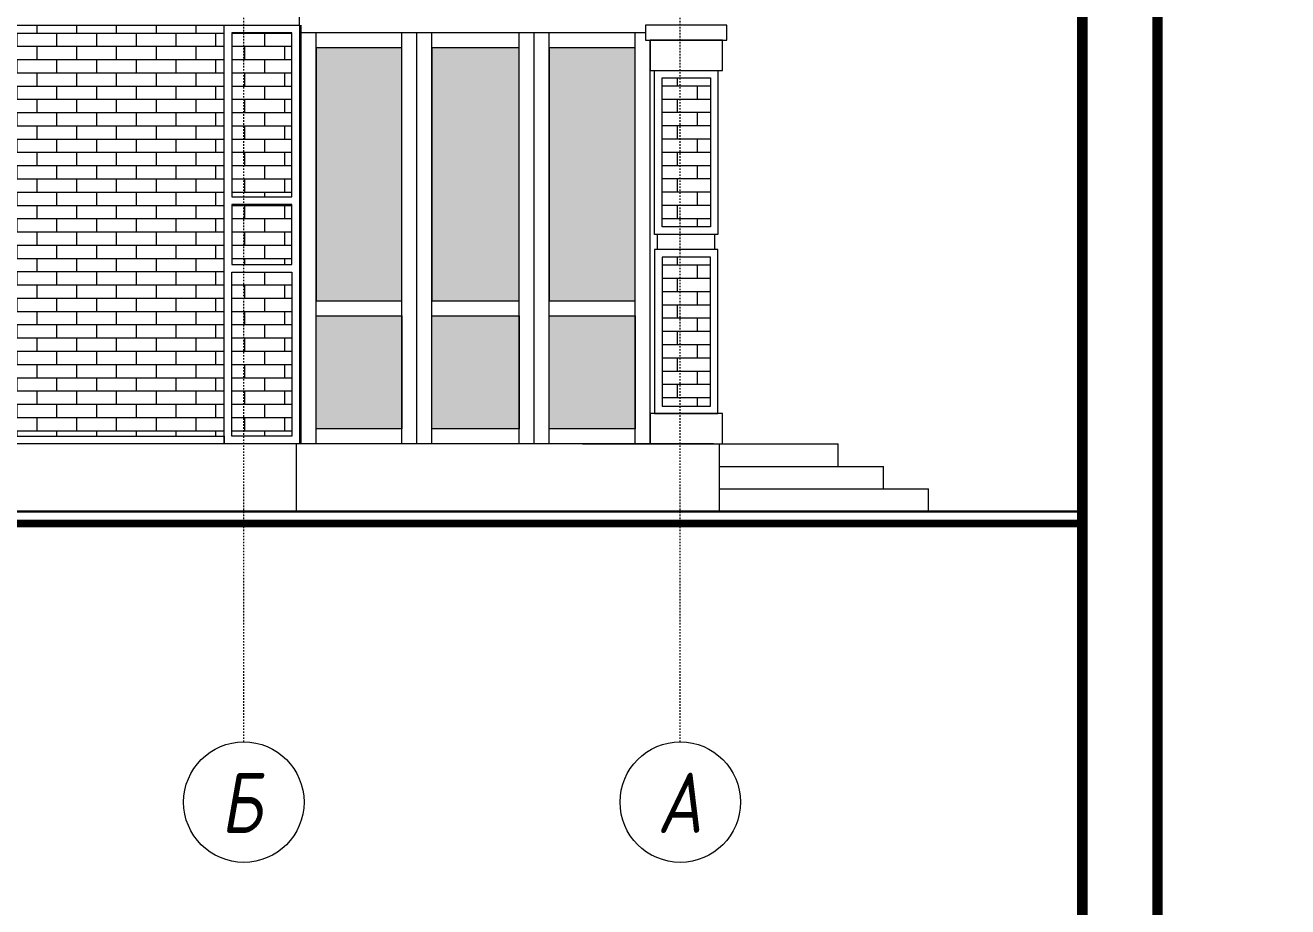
# Model space of a CAD drawing. Header units: millimetres. Extents: x 54 to 1314, y 20 to 614.
# Drawn here: x 818.8 to 902.7, y 123.6 to 182.1 of the extents above; entities that cross this region are included whole.
import ezdxf

# ---------------------------------------------------------------- set-up
doc = ezdxf.new("R2010")
doc.units = ezdxf.units.MM
doc.linetypes.add('CENTER2', pattern=[1.125, 0.75, -0.125, 0.125, -0.125])
for name, color, linetype, lineweight in [('A_ОКНА', 4, 'Continuous', 13), ('A_ФАСАД', 30, 'Continuous', 15), ('А_КИРПИЧ ОБЛИЦ.', 250, 'Continuous', 30), ('А_ОБЛИЦОВКА КАМЕНЬ', 211, 'Continuous', 20), ('А_ПЕРВЫЙ ПЛАН', 102, 'Continuous', 15), ('А_ПОЛЫ', 181, 'Continuous', 20), ('А_ШТРИХ.ОКОН', 140, 'Continuous', 9), ('А_ШТУКАТУРКА ФАСАД', 7, 'Continuous', 15), ('ЛИСТ', 7, 'Continuous', 18), ('ОСИ', 40, 'CENTER2', 18)]:
    doc.layers.add(name, color=color, linetype=linetype, lineweight=lineweight)
doc.styles.add('ROMANS', font='romans.shx', dxfattribs={"width": 0.8, "oblique": 15})
pattern_1 = [(0, (299294.55945, -46894.06874), (0, 0.8806434), []), (90, (299294.5594, -46894.0687), (-1.3208, 0.8806434), [0.8806434, -0.8806434])]

msp = doc.modelspace()

# ---------------------------------------------------------------- hatches: boundary and pattern name
at = {"layer": 'А_КИРПИЧ ОБЛИЦ.', "lineweight": 9}
h = msp.add_hatch(dxfattribs=at)
h.set_pattern_fill('AR-BRSTD', color=41, scale=0.013, style=0)
h.set_pattern_definition([(0, (299293.9561, -46894.06874), (0, 0.8806434), []), (90, (299293.9561, -46894.0687), (-1.3208, 0.8806434), [0.8806434, -0.8806434])])
h.paths.add_polyline_path([(729.209, 182.12), (762.809, 182.12), (762.809, 160.62), (788.409, 160.62), (788.409, 182.12), (832.009, 182.12), (832.009, 154.82), (729.209, 154.82)])
h = msp.add_hatch(dxfattribs=at)
h.set_pattern_fill('AR-BRSTD', color=41, scale=0.013, style=0)
h.set_pattern_definition(pattern_1)
h.paths.add_polyline_path([(832.509, 170.72), (832.509, 181.62), (836.509, 181.62), (836.509, 170.72)])
h = msp.add_hatch(dxfattribs=at)
h.set_pattern_fill('AR-BRSTD', color=41, scale=0.013, style=0)
h.set_pattern_definition([(0, (860.8093, 154.32), (0, 0.880643), []), (90, (860.8093, 154.32), (-1.3208, 0.88064), [0.88064, -0.88064])])
h.paths.add_polyline_path([(861.109, 168.72), (861.109, 178.62), (864.309, 178.62), (864.309, 168.72)])
h = msp.add_hatch(dxfattribs=at)
h.set_pattern_fill('AR-BRSTD', color=41, scale=0.013, style=0)
h.set_pattern_definition(pattern_1)
h.paths.add_polyline_path([(832.509, 166.22), (832.509, 170.22), (836.509, 170.22), (836.509, 166.22)])
h = msp.add_hatch(dxfattribs=at)
h.set_pattern_fill('AR-BRSTD', color=41, scale=0.013, style=0)
h.set_pattern_definition([(0, (860.8093, 142.42), (0, 0.880643), []), (90, (860.8093, 142.42), (-1.3208, 0.88064), [0.88064, -0.88064])])
h.paths.add_polyline_path([(861.109, 156.82), (861.109, 166.72), (864.309, 166.72), (864.309, 156.82)])
h = msp.add_hatch(dxfattribs=at)
h.set_pattern_fill('AR-BRSTD', color=41, scale=0.013, style=0)
h.set_pattern_definition(pattern_1)
h.paths.add_polyline_path([(832.509, 154.82), (832.509, 165.72), (836.509, 165.72), (836.509, 154.82)])
at = {"layer": 'А_ШТРИХ.ОКОН', "ltscale": 100}
h = msp.add_hatch(color=256, dxfattribs=at)
h.set_gradient(color1=(116, 208, 231), one_color=1, tint=1, name='INVCURVED')
h.paths.add_polyline_path([(838.109, 163.82), (843.809, 163.82), (843.809, 180.62), (838.109, 180.62)])
h.paths.add_polyline_path([(838.109, 162.82), (843.809, 162.82), (843.809, 155.32), (838.109, 155.32)])
h.paths.add_polyline_path([(845.809, 163.82), (851.609, 163.82), (851.609, 180.62), (845.809, 180.62)])
h.paths.add_polyline_path([(845.809, 162.82), (851.609, 162.82), (851.609, 155.32), (845.809, 155.32)])
h.paths.add_polyline_path([(853.609, 163.82), (859.309, 163.82), (859.309, 180.62), (853.609, 180.62)])
h.paths.add_polyline_path([(853.609, 162.82), (859.309, 162.82), (859.309, 155.32), (853.609, 155.32)])

# ---------------------------------------------------------------- linework, layer by layer
at = {"layer": 'A_ОКНА'}
for p, q in [((837.109, 154.32), (837.109, 182.12)), ((860.009, 181.62), (837.109, 181.62)), ((838.109, 154.32), (838.109, 181.62)), ((843.809, 154.32), (843.809, 181.62)), ((844.809, 154.32), (844.809, 181.62)), ((845.809, 154.32), (845.809, 181.62)), ((851.609, 154.32), (851.609, 181.62)), ((852.609, 154.32), (852.609, 181.62)), ((853.609, 154.32), (853.609, 181.62)), ((859.309, 154.32), (859.309, 181.62)), ((860.309, 154.32), (860.309, 181.12))]:
    msp.add_line(p, q, dxfattribs=at)
for points in [[(838.109, 163.82), (843.809, 163.82), (843.809, 180.62), (838.109, 180.62)], [(845.809, 163.82), (851.609, 163.82), (851.609, 180.62), (845.809, 180.62)], [(853.609, 163.82), (859.309, 163.82), (859.309, 180.62), (853.609, 180.62)], [(838.109, 162.82), (843.809, 162.82), (843.809, 155.32), (838.109, 155.32)], [(845.809, 162.82), (851.609, 162.82), (851.609, 155.32), (845.809, 155.32)], [(853.609, 162.82), (859.309, 162.82), (859.309, 155.32), (853.609, 155.32)]]:
    msp.add_lwpolyline(points, close=True, dxfattribs=at)
at = {"layer": 'A_ФАСАД'}
for p, q in [((860.809, 167.22), (860.809, 168.22)), ((864.609, 167.22), (864.609, 168.22))]:
    msp.add_line(p, q, dxfattribs=at)
at = {"layer": 'А_ОБЛИЦОВКА КАМЕНЬ'}
for p, q in [((864.509, 154.32), (773.717, 154.32)), ((836.809, 149.82), (836.809, 154.32)), ((864.909, 149.82), (864.909, 154.32))]:
    msp.add_line(p, q, dxfattribs=at)
at = {"layer": 'А_ПЕРВЫЙ ПЛАН', "ltscale": 100}
for p, q in [((855.809, 154.32), (872.807, 154.32)), ((872.807, 152.82), (872.807, 154.32)), ((864.909, 152.82), (875.807, 152.82)), ((875.807, 151.32), (875.807, 152.82)), ((864.909, 151.32), (878.807, 151.32)), ((878.807, 149.82), (878.807, 151.32))]:
    msp.add_line(p, q, dxfattribs=at)
at = {"layer": 'А_ПОЛЫ', "color": 7, "lineweight": 30, "ltscale": 100}
msp.add_line((494.025, 149.82), (889.025, 149.82), dxfattribs=at)
at = {"layer": 'А_ПОЛЫ', "color": 7, "ltscale": 100, "const_width": 0.5}
msp.add_lwpolyline([(494.025, 149.02), (889.025, 149.02)], dxfattribs=at)
at = {"layer": 'А_ШТУКАТУРКА ФАСАД', "color": 7}
msp.add_lwpolyline([(724.209, 194.62), (724.209, 182.12), (762.809, 182.12), (762.809, 160.62), (788.409, 160.62), (788.409, 182.12), (837.009, 182.12), (837.009, 194.62)], dxfattribs=at)
for points in [[(837.009, 154.32), (832.009, 154.32), (832.009, 182.12), (837.009, 182.12)], [(860.009, 181.12), (865.409, 181.12), (865.409, 182.12), (860.009, 182.12)], [(832.509, 170.72), (836.509, 170.72), (836.509, 181.62), (832.509, 181.62)], [(860.309, 179.12), (865.109, 179.12), (865.109, 181.12), (860.309, 181.12)], [(860.609, 179.12), (864.809, 179.12), (864.809, 168.22), (860.609, 168.22)], [(861.109, 178.62), (864.309, 178.62), (864.309, 168.72), (861.109, 168.72)], [(832.509, 166.22), (836.509, 166.22), (836.509, 170.22), (832.509, 170.22)], [(860.609, 156.32), (864.809, 156.32), (864.809, 167.22), (860.609, 167.22)], [(861.109, 156.82), (864.309, 156.82), (864.309, 166.72), (861.109, 166.72)], [(836.509, 154.82), (832.509, 154.82), (832.509, 165.72), (836.509, 165.72)], [(860.309, 154.32), (865.109, 154.32), (865.109, 156.32), (860.309, 156.32)], [(832.009, 154.32), (729.209, 154.32), (729.209, 154.82), (832.009, 154.82)]]:
    msp.add_lwpolyline(points, close=True, dxfattribs=at)
at = {"layer": 'ЛИСТ', "const_width": 0.7}
for points in [[(474.025, 19.917), (894.025, 19.917), (894.025, 316.917), (474.025, 316.917)], [(894.025, 19.917), (1314.025, 19.917), (1314.025, 316.917), (894.025, 316.917)], [(494.025, 24.917), (889.025, 24.917), (889.025, 311.917), (494.025, 311.917)]]:
    msp.add_lwpolyline(points, close=True, dxfattribs=at)
at = {"layer": 'ОСИ', "ltscale": 0.01}
for p, q in [((833.309, 134.514), (833.309, 225.82)), ((862.309, 134.514), (862.309, 190.848))]:
    msp.add_line(p, q, dxfattribs=at)
at = {"layer": 'ОСИ', "linetype": 'Continuous'}
for centre in [(833.309, 130.514), (862.309, 130.514)]:
    msp.add_circle(centre, 4, dxfattribs=at)

# ---------------------------------------------------------------- texts
at = {"layer": 'ОСИ', "linetype": 'Continuous', "style": 'ROMANS', "oblique": 10, "width": 0.8}
for s, p in [('Б', (831.774, 128.471)), ('А', (860.774, 128.471))]:
    msp.add_text(s, height=4, dxfattribs=at).set_placement(p)

doc.saveas('drawing.dxf')
